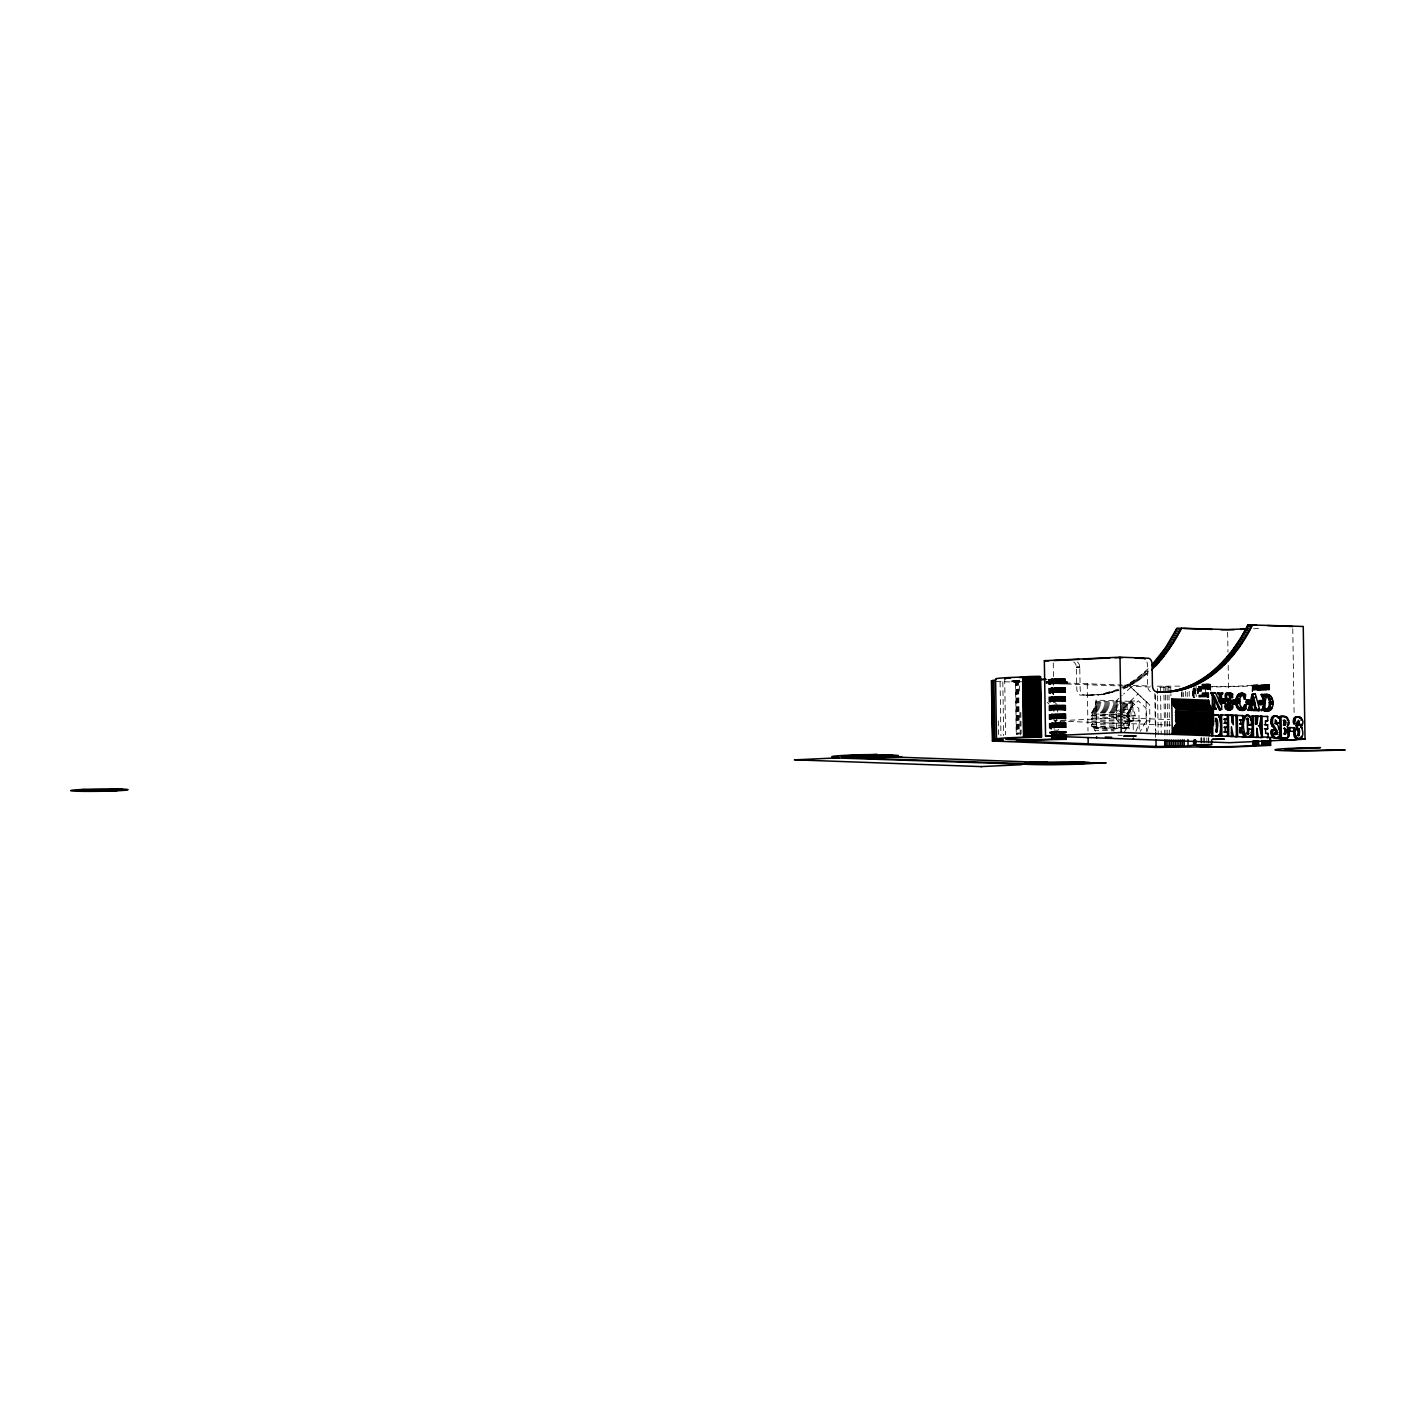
<?xml version="1.0" encoding="UTF-8"?>
<svg xmlns="http://www.w3.org/2000/svg" width="1416" height="1416" viewBox="0 0 1416 1416"><rect width="100%" height="100%" fill="white"/><g stroke="black" fill="none" stroke-linecap="round" stroke-linejoin="round"><path stroke-width="0.75" stroke-dasharray="5 3.75" d="M1091.559 716.868L1092.745 716.815L1092.763 718.319L1091.577 718.372L1092.869 724.337L1091.665 724.39L1091.701 726.054L1093.099 727.523L1129.915 728.868L1128.499 727.399L1129.596 721.151L1128.41 721.204L1128.375 719.717L1129.579 719.664L1129.543 718.142L1091.559 716.868L1091.524 715.363L1129.525 716.638L1129.508 715.133L1091.506 713.859L1095.276 705.805L1096.055 700.088L1117.72 700.867M1128.304 715.186L1132.074 707.133L1132.871 701.416L1119.879 700.955M1147.155 731.382L1149.898 720.956L1149.65 704.903L1130.959 687.238L1123.596 694.017M1135.898 731.435L1140.269 720.797L1123.808 720.726M1057.787 717.611L1050.831 729.983L1058.177 730.249L1061.469 717.735L1057.787 717.611L1057.593 705.026L1049.911 697.592M1124.092 732.656L1131.065 720.266L1130.871 707.699L1138.322 700.814L1146.022 708.248L1146.217 720.815L1140.234 731.435M1123.384 724.726L1127.384 720.142L1127.136 704.088L1138.216 693.858M1148.146 668.795L1135.898 679.22L1124.392 686.388L1132.074 684.548L1148.925 672.317L1144.163 672.547M1067.629 683.238L1051.345 683.379L1066.938 683.326L1067.522 681.928L1051.309 682.158L1067.522 681.928M1116.675 728.373L1116.233 700.796L1122.127 695.38M1123.702 708.018L1131.172 701.15L1138.322 700.814M1019.52 690.973L1019.361 680.229L1015.52 680.742L1016.281 734.639M1123.224 688.972L1129.154 686.158M1118.463 689.203L1100.143 694.53L1080.585 695.168A6.036 3.682 87.3 0 1 1076.815 689.008L1076.408 666.812A6.036 3.682 87.3 0 0 1073.682 661.998M1047.805 679.503L1065.328 678.99L1066.177 732.833M1204.928 684.778A28.639 1.151 -0.9 0 1 1206.043 684.707L1210.698 684.282L1210.68 690.831M1079.771 666.936L1076.426 667.095L1079.753 666.847L1080.142 688.849A6.036 3.682 87.3 0 0 1083.913 695.008L1101.913 694.601L1118.799 690.265L1115.454 690.424M1198.821 686.795A37.683 1.504 -0.9 0 0 1256.859 685.574L1269.639 684.99L1269.692 691.539M1140.216 720.85L1123.755 721.417M1065.204 679.096L1049.575 679.025A28.639 1.151 -0.9 0 1 1048.336 679.078M1210.591 684.388L1205.565 684.07L1205.759 696.973M1210.361 684.424L1210.468 690.866M1053.876 681.857C1060.018 682.087 1052.336 681.149 1055.097 683.167M1269.479 684.955L1251.16 685.309A28.639 1.151 -0.9 0 1 1202.025 686.353M1256.859 685.574L1257.16 692.017M1019.095 680.919L1019.113 682.158L1017.502 682.14L1015.909 682.087L1015.892 680.866C1020.228 680.016 1020.653 683.149 1016.476 682.07M1045.468 681.769L1055.38 681.503L1054.991 683.025L1057.026 683.078L1055.628 683.025M1045.504 682.99L1053.805 682.601L1049.61 682.76M1061.735 681.733L1061.77 682.972M1048.902 681.592L1046.07 681.804L1050.902 681.662L1046.088 683.025L1050.92 682.884M1055.451 683.432L1065.646 683.167L1055.451 683.432L1055.504 681.432L1059.398 681.574L1048.088 681.875L1048.105 683.096L1059.416 682.795L1048.92 682.813M1253.549 628.775L1262.187 628.368M1076.461 667.361L1079.788 667.202M1076.461 667.626L1079.806 667.467M1145.491 671.326L1148.677 671.166M1142.801 673.733L1147.562 673.503M1018.706 681.893L1010.44 681.893L1019.732 680.317M1141.438 674.883L1146.199 674.653M1140.075 676.016L1144.836 675.786M1019.75 681.538L1012.688 681.857M1138.694 677.114L1143.455 676.883M1137.296 678.175L1142.057 677.945M1135.898 679.22L1140.659 678.99M1134.482 680.211L1139.26 679.999M1133.065 681.185L1137.827 680.972M1131.649 682.14L1136.411 681.91M1130.216 683.043L1134.977 682.831M1128.764 683.928L1133.526 683.698M1127.313 684.778L1132.074 684.548M1125.862 685.592L1130.623 685.379M1122.923 687.132L1127.685 686.919M1121.437 687.857L1126.198 687.627M1112.427 691.504L1117.277 690.813M1110.905 691.999L1114.233 691.84M1109.383 692.459L1112.71 692.3M1107.843 692.884L1111.188 692.725M1106.321 693.274L1109.648 693.132M1104.781 693.645L1108.108 693.486M1103.241 693.964L1106.569 693.805M1100.143 694.53L1105.029 694.106M1086.107 695.362L1090.993 695.256M1097.028 694.937L1101.913 694.601M1089.24 695.415L1098.816 694.955M1057.593 705.026L1050.442 705.363L1047.362 702.389M1123.136 709.805L1131.101 709.434M1091.506 713.859L1129.508 715.133M1091.524 715.363L1129.525 716.638M1115.79 715.876L1121.773 715.611M1123.755 715.505L1127.738 715.328M1123.153 716.142L1135.101 715.593M1129.543 718.142L1128.357 718.213L1128.34 716.708M1123.773 721.841L1131.756 721.47M1022.83 681.716L1014.422 681.857L1014.405 680.636L1018.529 680.441M1014.422 681.857L1018.547 681.662M1016.458 680.848L1019.219 680.813M1054.991 683.025L1054.017 683.149M1179.829 686.123L1155.155 686.229M1014.405 680.636L1018.6 680.547L1011.803 680.707M1118.587 717.877L1054.265 720.956L1119.33 723.364M1157.562 693.716L1157.456 687.256L1170.802 687.309L1170.926 695.911M1047.875 682.317L1122.304 685.025M1124.481 685.114L1150.765 686.07M995.926 681.432L1020.193 682.317M1048.849 683.362L1150.305 687.043M1117.879 690.601L1118.799 690.636M1117.702 702.035L1096.055 701.239L1096.497 730.461M1119.861 702.106L1132.853 702.584L1133.313 731.807M1095.966 702.407L1117.613 703.203M1119.773 703.274L1132.765 703.752M1095.807 703.557L1132.605 704.903M1095.577 704.69L1132.375 706.035M1095.276 705.805L1132.074 707.133M1094.904 706.867L1131.72 708.212M1094.48 707.911L1118.304 708.779M1120.463 708.867L1131.278 709.257M1093.984 708.92L1117.808 709.77M1119.967 709.859L1130.8 710.248M1093.435 709.859L1130.251 711.204M1092.833 710.744L1129.649 712.089M1092.178 711.575L1118.162 712.531M1120.322 712.602L1128.995 712.921M1091.488 712.354L1128.287 713.682M1123.543 717.894L1169.758 719.594M1091.577 718.372L1129.579 719.664M1127.384 720.142L1131.065 720.266M1146.217 720.815L1149.898 720.956M1091.594 719.877L1129.596 721.151M1091.63 721.381L1129.614 722.656M1122.941 723.381L1171.032 725.134M1091.648 722.886L1129.649 724.16M1091.665 724.39L1129.667 725.682M1091.701 726.054L1122.003 727.169M1124.162 727.24L1128.499 727.399M1092.426 726.762L1122.729 727.859M1124.888 727.948L1129.225 728.107M1093.099 727.523L1117.543 729.24M1093.736 728.373L1113.79 729.966M1094.32 729.258L1094.833 730.214L1114.321 730.922M1117.932 735.223L1122.268 735.382M1019.432 681.291L1015.431 680.866M1064.832 678.919L1065.699 732.922M1065.098 678.937L1065.965 732.886M1116.233 700.796L1121.684 702.442M1123.49 702.991L1127.136 704.088M1130.959 687.238L1149.65 704.903M1131.172 701.15L1138.853 708.584L1139.207 731.187M1049.805 690.636L1061.221 701.681L1048.601 689.875M1094.833 730.214L1095.294 731.205M1292.773 628.722L1294.135 715.54M1269.355 684.955L1269.515 691.592M1269.055 684.919L1269.232 691.628M1268.86 684.901L1268.86 691.663M1268.435 684.866L1268.63 691.681M1268.17 684.866L1268.382 691.716M1267.904 684.848L1268.117 691.734M1267.603 684.848L1267.833 691.751M1267.302 684.831L1267.532 691.769M1266.966 684.813L1267.214 691.787M1266.63 684.813L1266.878 691.805M1266.417 685.362L1266.524 691.822M1266.258 684.813L1266.152 691.84M1265.886 684.795L1265.975 691.256M1265.479 684.795L1265.762 691.858M1265.249 685.415L1265.355 691.875M1265.09 684.795L1265.178 691.238M1264.665 684.795L1264.948 691.893M1264.417 685.45L1264.523 691.911M1264.24 684.795L1264.081 691.911M1263.798 684.795L1263.904 691.238M1263.532 685.486L1263.638 691.928M1263.338 684.795L1263.444 691.238M1262.895 684.795L1263.178 691.946M1262.63 685.503L1262.718 691.964M1262.435 684.795L1262.523 691.256M1261.957 684.795L1262.258 691.964M1261.691 685.521L1261.798 691.981M1261.497 684.813L1261.585 691.256M1261.019 684.813L1261.32 691.981M1260.753 685.539L1260.842 691.999M1260.275 685.556L1260.382 691.999M1259.797 685.556L1259.904 691.999M1259.337 685.556L1259.426 692.017M1258.859 685.556L1258.966 692.017M1258.399 685.574L1258.505 692.017M1257.939 685.574L1258.045 692.017M1257.762 684.884L1257.603 692.017M1257.32 684.901L1257.408 691.344M1256.877 684.901L1256.983 691.362M1256.452 684.919L1256.558 691.38M1256.045 684.937L1256.134 691.397M1255.638 684.955L1255.744 691.415M1255.249 684.972L1255.355 691.433M1254.877 684.99L1254.983 691.45M1254.523 685.008L1254.629 691.468M1254.187 685.025L1254.275 691.486M1253.868 685.043L1253.957 691.504M1253.549 685.061L1253.656 691.521M1253.266 685.079L1253.372 691.539M1253.001 685.114L1252.859 691.574M1252.541 685.149L1252.647 691.592M1252.452 691.628L1252.346 685.167L1252.116 691.663M1227.637 632.191L1227.955 652.086M1228.168 665.343L1228.539 689.663M1210.043 684.193L1210.149 690.92M1209.848 684.176L1209.954 690.937M1209.388 684.14L1209.512 690.973M1209.122 684.14L1209.246 690.99M1208.857 684.123L1208.981 691.008M1208.556 684.105L1208.786 697.486M1208.237 684.105L1208.467 697.504M1207.937 684.618L1208.131 697.522M1207.901 684.087L1208.096 697.008M1208.733 737.86L1208.839 744.32M1207.547 684.087L1207.777 697.539M1208.397 737.86L1208.485 744.303M1207.175 684.087L1207.406 697.557M1206.786 684.07L1206.998 696.973M1206.397 684.07L1206.591 696.973M1205.99 684.07L1206.184 696.973M1206.821 737.842L1206.928 744.285M1205.122 684.07L1205.335 696.973M1204.68 684.07L1204.892 696.973M1204.237 684.07L1204.432 696.973M1203.777 684.07L1203.972 696.973M1204.627 737.842L1204.715 744.285M1203.317 684.07L1203.512 696.973M1202.839 684.07L1203.051 696.991M1203.688 737.842L1203.795 744.303M1202.379 684.087L1202.573 696.991M1201.901 684.087L1202.113 696.991M1201.458 686.247L1201.635 697.008M1200.998 686.264L1201.157 697.008M1201.795 737.878L1201.901 744.32M1200.52 686.264L1200.679 697.026M1201.334 737.878L1201.423 744.338M1200.06 686.282L1200.219 697.026M1200.857 737.895L1200.963 744.356M1199.582 686.282L1199.759 697.044M1199.14 686.3L1199.299 697.061M1198.679 686.317L1198.856 697.061M1198.272 688.477L1198.414 697.079M1197.848 688.495L1197.971 697.097M1197.423 688.512L1197.564 697.115M1196.078 685.769L1196.237 696.53M1195.653 688.866L1195.777 697.469M1195.316 689.114L1195.458 697.716M1194.856 688.636L1194.998 697.238M1194.573 688.654L1194.732 697.699M1194.29 688.672L1194.449 697.681M1193.989 684.76L1194.184 697.681M1193.794 688.707L1193.741 697.645L1193.387 688.742M1193.086 688.795L1193.228 697.592M1192.892 690.99L1192.998 697.575M1192.52 691.132L1192.626 697.592M1189.157 691.256L1189.263 697.716M1187.227 692.212L1187.298 696.513M1185.635 691.362L1185.723 697.805M1183.404 692.477L1183.475 696.778M1181.988 691.45L1182.077 697.893M1181.687 692.53L1181.758 696.831M1168.837 686.317L1169.651 737.948M1167.032 686.335L1167.846 737.948M1165.262 686.335L1166.076 737.966M1163.846 686.353L1164.66 737.966M1160.483 687.309L1160.589 693.751M1160.624 695.911L1161.226 734.621M1157.598 695.858L1158.199 734.585M1155.297 694.831L1155.969 737.842M1154.819 693.663L1155.385 730.214M1155.421 732.373L1155.527 738.816M1146.11 701.894L1146.571 731.364M1123.968 724.62L1124.021 728.638M1092.692 713.806L1092.727 715.31M1087.258 683.751L1088.001 731.081M1067.222 681.893L1067.275 683.291M1066.903 682.105L1066.938 683.326M1066.673 681.839L1066.69 683.078M1066.407 682.14L1066.425 683.362M1065.894 681.804L1065.77 683.397M1064.478 678.884L1065.328 732.957M1064.248 678.866L1065.115 732.992M1064.018 678.866L1064.885 733.01M1063.752 678.848L1064.62 733.028M1063.469 678.83L1064.354 733.045M1063.186 678.83L1064.053 733.063M1062.867 678.813L1063.735 734.727M1062.531 678.813L1063.363 732.585M1062.177 678.795L1063.044 734.727M1061.805 678.795L1062.69 734.709M1061.416 678.795L1062.265 732.55M1061.027 678.777L1061.876 732.55M1060.619 678.777L1061.487 734.709M1060.531 681.804L1060.549 683.025M1060.195 678.777L1061.062 734.692M1059.752 678.777L1060.637 734.692M1059.699 682.353L1059.717 683.574M1059.31 678.777L1060.195 733.24M1058.867 678.777L1059.734 734.709M1058.832 681.592L1058.849 682.831M1058.407 678.777L1059.292 733.258M1057.947 678.777L1058.832 733.276M1057.734 681.592L1057.752 682.813M1057.469 678.795L1058.354 733.276M1057.186 681.609L1057.168 683.503M1057.009 678.795L1057.894 733.293M1056.531 678.795L1057.416 733.293M1056.318 681.91L1056.478 683.503M1056.053 678.813L1056.938 733.311M1055.593 678.813L1056.46 734.745M1055.115 678.83L1056 733.311M1054.655 678.83L1055.54 733.329M1054.177 678.848L1055.079 733.329M1053.734 678.866L1054.619 733.329M1053.256 662.847L1054.159 733.329M1053.238 681.397L1053.168 683.362M1052.831 678.884L1053.716 734.815M1052.407 678.901L1053.292 733.329M1052.212 681.326L1052.23 682.547M1051.982 678.919L1052.867 734.833M1051.575 678.937L1052.46 733.329M1051.168 678.954L1052.053 733.311M1050.991 681.273L1051.044 682.654M1050.796 678.972L1051.681 733.311M1050.46 679.538L1051.309 733.311M1050.106 679.538L1050.955 733.293M1049.769 679.521L1050.619 733.293M1049.451 679.521L1050.3 733.276M1049.15 679.503L1049.999 733.276M1048.548 679.468L1049.38 733.24M1020.812 712.407L1021.148 733.913M1019.856 712.478L1020.281 735.063M1018.493 680.3L1019.343 734.072M1018.37 680.848L1018.387 682.07M1017.732 680.37L1018.582 734.143M1017.485 680.919L1017.502 682.14M1017.077 680.441L1017.927 734.214M1016.529 680.512L1017.378 734.285M1016.086 680.6L1016.936 734.355M1015.75 680.671L1016.369 734.515M1014.776 680.742L1014.794 681.963M1013.272 680.618L1013.166 681.981M1004.687 678.813L1005.572 734.727M1002.811 681.839L1003.661 735.612M1000.085 681.999L1000.935 735.754M998.298 720.85L998.528 735.913M1146.942 661.962A6.036 3.682 87.3 0 1 1147.349 664.6L1147.668 685.698A6.036 3.682 87.3 0 0 1150.465 691.61M1077.328 662.015A6.036 3.664 87.3 0 1 1079.735 666.67M1118.64 721.824A6.036 3.682 87.3 0 1 1115.79 715.7A6.036 3.682 87.3 0 1 1118.693 710.071M1065.629 681.928L1055.079 682.229L1065.629 681.893M1128.18 712.337A6.036 3.682 87.3 0 0 1131.526 721.487A6.036 3.682 87.3 0 0 1134.57 712.567A6.036 3.682 87.3 0 0 1128.18 712.337"/><path stroke-width="1.5" d="M1251.602 710.46L1250.965 709.381L1252.806 709.54L1249.779 710.283L1252.806 710.407M1261.461 710.832L1262.647 709.894C1265.939 706.761 1264.594 698.035 1262.453 694.442L1261.249 694.513C1263.426 698.123 1264.683 706.708 1261.444 709.947L1267.692 710.956L1263.922 710.797L1265.125 710.744M1227.973 692.973L1231.442 694.229C1233.584 702.442 1227.566 691.84 1229.07 694.548C1232.433 692.778 1232.504 702.389 1232.628 694.159C1215.017 687.557 1235.849 710.142 1226.999 707.593L1228.185 707.54C1236.965 708.761 1219.264 694.743 1229.938 692.866M1216.751 732.125L1215.937 718.248C1219.778 719.859 1216.167 738.373 1215.99 729.24M1248.77 737.134L1251.567 735.435L1252.222 729.488L1247.638 728.603L1248.823 728.55C1247.408 751.701 1246.416 700.088 1248.77 725.063L1252.151 725.187L1247.585 725.134L1248.77 725.063M1250.93 723.222L1252.116 723.169C1247.39 701.274 1236.274 729.7 1245.478 737.01L1261.762 737.506L1259.479 725.788L1261.249 716.266M1246.93 715.452C1241.602 720.107 1242.983 731.665 1246.664 736.957M1238.558 703.557L1238.664 698.389M1245.177 698.955L1245.638 694.69C1235.938 688.105 1231.938 706.796 1240.186 710.266L1244.186 710.195L1245.868 708.779L1246.31 705.168L1242.77 709.115L1239.956 705.044L1239.867 698.336L1241.956 694.601L1244.151 695.592L1245.177 698.955L1243.974 699.008C1245.85 695.274 1238.345 693.822 1240.947 695.38M1266.506 711.009C1276.86 711.434 1274.347 690.725 1263.638 694.69L1264.842 694.636L1261.249 694.513M1299.392 732.638L1298.189 732.692C1297.215 741.736 1302.862 726.496 1296.189 728.426L1296.136 725.346C1302.384 727.647 1297.339 714.23 1298.083 723.735L1293.658 723.665C1290.56 711.982 1308.614 717.753 1301.074 726.479C1311.694 750.657 1271.798 734.001 1260.576 737.559M1293.658 723.665L1294.843 723.611C1293.286 721.364 1297.162 716.443 1295.498 717.009M1212.344 706.867L1212.291 695.521L1210.963 692.672L1212.149 692.619C1214.751 696.725 1214.786 705.097 1212.344 708.938L1211.14 708.124L1213.53 706.814M1288.985 729.311L1287.781 729.364L1287.905 735.01L1289.109 734.957L1288.985 729.311L1287.038 726.532C1292.118 722.355 1286.454 713.328 1279.834 716.602L1280.17 737.842L1286.967 737.895L1284.082 737.984M1274.807 716.036L1272.683 718.195L1272.435 723.293L1276.683 730.284L1276.683 734.355L1275.71 729.966L1271.391 729.913C1267.922 738.037 1281.692 741.595 1280.223 732.302C1280.135 729.824 1273.179 714.691 1276.666 722.815L1279.798 722.921C1282.56 716.585 1271.816 712.637 1271.214 719.7C1268.665 725.771 1278.046 729.258 1275.197 734.515M1220.557 729.7L1219.902 735.01L1217.105 735.895M1266.364 709.469C1264.47 711.275 1271.869 706.018 1269.178 702.725C1272.241 698.212 1261.284 694.194 1267.798 695.875C1277.444 706.566 1259.09 720.726 1266.647 695.645M1285.763 732.32C1285.799 735.028 1282.931 735.152 1284.56 732.391L1285.763 732.32C1288.33 728.656 1281.02 727.541 1285.533 728.691M1247.496 721.505L1248.098 718.939M1248.611 733.771L1246.788 733.807L1247.673 731.258M1241.372 710.212C1234.947 707.451 1235.195 692.335 1243.673 693.539M1283.693 725.08L1284.418 722.408L1283.268 720.355C1289.073 719.31 1282.861 731.877 1284.471 720.302L1285.162 720.443M1297.569 725.258L1298.047 723.116L1299.233 723.063M1175.652 721.629L1176.838 721.576L1176.873 723.257L1173.439 728.727L1172.306 734.355L1171.74 698.885L1208.538 700.212L1209.848 705.734L1213.459 710.885L1212.362 716.956L1213.547 716.903L1213.565 718.408L1212.379 718.461L1212.397 719.965L1213.601 719.912L1213.618 721.417L1175.616 720.125L1175.652 721.629L1210.291 722.903M1176.838 721.576L1213.636 722.921L1209.105 735.7L1208.998 729.435M1223.513 703.133C1219.459 703.15 1223.406 695.964 1225.318 700.318C1226.309 705.876 1220.362 701.009 1224.167 699.062M1222.964 699.132L1224.15 702.07L1225.336 702.017M1232.663 700.849L1233.354 703.628L1235.495 703.61L1235.442 699.769L1232.663 700.849L1234.964 699.61M1235.495 703.61L1234.15 703.15L1233.849 700.796M1248.523 702.955C1245.673 707.133 1245.301 696.814 1249.408 700.548C1251.602 706.283 1244.487 702.761 1248.54 699.964M1258.7 702.495C1261.231 695.964 1261.39 709.186 1258.7 702.495L1259.886 702.442C1260.736 696.831 1264.736 705.611 1259.957 704.602M1259.178 709.522L1257.992 709.575L1258.505 710.726L1259.691 709.788L1255.302 693.858L1252.116 694.353L1248.169 710.336L1250.169 708.779L1251.071 704.495L1252.257 704.442L1251.602 708.336L1252.806 709.54M1285.763 737.948L1287.958 737.63L1289.109 734.957M1256.895 716.213L1255.532 724.408L1255.39 716.16L1256.594 716.107L1256.718 724.355L1258.081 716.16L1256.895 716.213L1267.656 716.496L1267.709 720.744L1266.524 720.815M1249.39 707.717L1250.593 707.664L1252.788 697.274L1253.319 694.3L1252.116 694.353M1251.726 701.097L1252.523 697.115L1253.797 703.168L1254.983 703.115L1253.709 697.061L1252.541 703.026L1251.337 703.079L1253.797 703.168M1301.693 725.806L1300.49 725.859L1301.092 724.089M1253.709 709.664L1254.806 708.549L1254.116 704.602L1255.302 704.548L1255.868 709.097L1253.726 710.549L1259.709 710.673M1241.124 708.124L1239.938 708.177L1242.629 708.867L1244.54 704.956L1245.726 704.903M1225.937 704.159C1221.601 708.248 1230.893 712.991 1231.743 707.009M1227.106 709.699C1238.717 710.726 1229 699.062 1229.07 694.548M1181.723 627.925L1173.457 642.652L1163.049 657.343L1156.801 664.582L1152.04 664.794L1165.35 648.015L1176.962 628.138L1227.513 629.571L1247.62 628.775M1163.315 691.875L1156.978 692.07C1198.449 693.557 1231.017 659.644 1247.832 624.845L1303.251 626.456L1305.021 739.187L1229.371 742.71L1045.539 736.019L1044.353 660.706L1120.003 657.183L1148.341 658.21A6.036 3.682 87.3 0 1 1152.111 664.37L1152.447 685.486A6.036 3.682 87.3 0 0 1156.217 691.645C1199.724 696.176 1235.265 661.183 1252.594 624.615M1219.459 735.453L1218.273 735.506L1220.256 734.373M1240.186 710.266L1245.868 708.779M1250.381 735.488L1249.585 736.585L1250.788 736.515M1268.754 710.867L1267.568 710.92L1271.745 708.62M1151.597 669.856L1156.801 664.582M996.28 679.184A37.683 1.504 -0.9 0 1 1022.529 677.06L1040.441 676.636L1041.557 736.957L1023.52 737.24A37.683 1.504 -0.9 0 0 1003.254 739.895L992.386 741.01L1155.651 747.418L1197.051 746.94A37.683 1.504 -0.9 0 0 1257.797 745.79L1270.63 745.276L1252.116 745.542A28.639 1.151 -0.9 0 1 1208.857 746.71A28.639 1.151 -0.9 0 1 1206.998 744.94L1211.653 744.568L1211.583 740.214M1299.941 738.249L1296.366 738.639L1294.56 736.993L1293.746 729.895L1298.189 729.966L1298.808 735.559M859.034 754.763L877.106 754.48L865.99 755.047A28.639 1.151 -0.9 0 0 843.086 756.958A28.639 1.151 -0.9 0 0 886.062 756.817L887.283 756.764A28.639 1.151 -0.9 0 0 896.505 755.294A28.639 1.151 -0.9 0 0 867.477 755.011M1040.565 676.742L1029.503 677.255A28.639 1.151 -0.9 0 0 1019.591 677.538M1023.52 737.24L1022.865 676.883M1302.401 747.913L1320.455 747.63L1310.897 748.161M1213.99 697.964L1219.371 709.805L1221.672 709.274L1221.495 695.061L1222.681 693.008L1217.689 692.92L1220.309 695.008L1220.627 704.371L1215.494 692.743L1210.963 692.672M1219.371 709.805L1221.672 709.274M1193.67 740.444L1193.617 744.851L1195.688 745.064A37.683 1.504 -0.9 0 0 1188.077 745.984L1157.527 746.498L1016.352 741.028L1027.485 740.143A37.683 1.504 -0.9 0 0 1048.76 739.718L1066.23 739.294L1066.213 734.922M1047.15 762.162L1042.53 762.498A28.639 1.151 -0.9 0 0 1044.406 764.286A28.639 1.151 -0.9 0 0 1087.647 763.1L1106.162 762.817L1093.418 763.366A37.683 1.504 -0.9 0 1 1032.583 764.516L832.573 757.843L839.387 757.489M1193.617 744.798L1211.653 744.515M992.421 741.152L991.43 680.777L995.607 680.158L996.545 740.373M1270.541 745.312L1270.524 738.78M1233.283 699.787L1235.442 699.769M1233.832 703.787L1235.885 703.203M1270.347 745.347L1270.364 738.886M1065.947 739.364L1065.983 734.869M1252.824 745.453L1253.054 741.099M1285.268 734.178L1284.595 728.32M1228.185 707.54C1227.176 700.371 1224.628 708.035 1228.292 709.646M1022.989 676.866L1023.803 737.116M1269.887 745.418L1270.117 738.922M1065.434 739.418L1065.345 734.798M1215.919 735.948L1218.91 735.736M1054.247 660.564L1079.081 659.396M1042.53 762.498L1043.698 762.445A28.639 1.151 -0.9 0 1 1077.948 761.896A28.639 1.151 -0.9 0 1 1088.178 763.047M1066.283 739.223L1050.53 739.24A28.639 1.151 -0.9 0 1 1007.555 739.382A28.639 1.151 -0.9 0 1 1030.459 737.471L1041.362 737.01L1040.335 676.618M1175.97 630.067L1180.749 629.837M1246.841 626.757L1251.62 626.545M1174.979 631.961L1179.74 631.748M1245.85 628.669L1250.629 628.438M1234.097 629.678L1220.999 629.748M1240.575 629.377L1247.053 629.076M1173.97 633.837L1178.732 633.625M1244.841 630.545L1249.62 630.315M1172.944 635.695L1177.705 635.483M1243.814 632.386L1248.593 632.173M1171.917 637.536L1176.678 637.306M1242.77 634.226L1247.549 633.996M1170.855 639.342L1175.616 639.112M1241.726 636.032L1246.487 635.802M1169.775 641.112L1174.537 640.899M1240.646 637.82L1245.425 637.589M1168.696 642.882L1173.457 642.652M1239.566 639.572L1244.328 639.359M1167.598 644.616L1172.36 644.386M1238.469 641.306L1243.23 641.094M1166.483 646.315L1171.244 646.103M1237.354 643.023L1242.115 642.793M1165.35 648.015L1170.112 647.785M1236.221 644.705L1240.982 644.475M1164.2 649.661L1168.961 649.448M1235.071 646.369L1239.85 646.139M1163.049 651.307L1167.811 651.077M1233.92 647.997L1238.681 647.767M1161.881 652.9L1166.642 652.688M1232.752 649.608L1237.513 649.378M1160.695 654.493L1165.457 654.263M1231.566 651.183L1236.327 650.971M1083.47 659.201L1109.755 657.962M1159.492 656.05L1164.253 655.82M1230.362 652.741L1235.141 652.51M1158.288 657.573L1163.049 657.343M1229.159 654.263L1233.92 654.05M1157.067 659.077L1161.828 658.847M1227.92 655.767L1232.699 655.537M1155.828 660.546L1160.589 660.316M1226.698 657.236L1231.46 657.024M1154.571 661.998L1159.332 661.768M1225.442 658.688L1230.221 658.458M1153.314 663.414L1158.076 663.184M1224.185 660.104L1228.946 659.891M1222.911 661.502L1227.672 661.272M1152.341 666.086L1155.509 665.945M1221.619 662.865L1226.398 662.635M1220.327 664.192L1225.088 663.962M1219.017 665.502L1223.796 665.272M1217.689 666.777L1222.468 666.547M1216.362 668.016L1221.141 667.803M1215.017 669.237L1219.795 669.007M1213.671 670.423L1218.45 670.193M1212.308 671.573L1217.087 671.361M1210.946 672.706L1215.707 672.476M1209.565 673.804L1214.326 673.574M1208.167 674.866L1212.946 674.653M1206.768 675.91L1211.53 675.68M1205.352 676.919L1210.131 676.689M1203.936 677.892L1208.715 677.662M1202.503 678.83L1207.282 678.6M1201.069 679.751L1205.848 679.521M1199.635 680.618L1204.397 680.406M1198.184 681.468L1202.945 681.255M1196.715 682.282L1201.494 682.07M1195.263 683.078L1200.025 682.848M1193.777 683.822L1198.555 683.609M1192.307 684.548L1197.069 684.335M1190.821 685.238L1195.582 685.025M1189.316 685.893L1194.095 685.68M1187.829 686.512L1192.591 686.3M1186.325 687.114L1191.086 686.884M1184.803 687.663L1189.582 687.45M1183.298 688.194L1188.059 687.981M1181.776 688.689L1186.537 688.477M1180.254 689.15L1185.015 688.937M1178.714 689.574L1183.493 689.362M1177.192 689.981L1181.953 689.751M1175.652 690.335L1180.413 690.105M1174.094 690.654L1178.873 690.442M1171.014 691.22L1177.333 690.743M1167.899 691.645L1174.236 691.22M1160.093 692.105L1171.12 691.574M1214.308 692.796L1215.494 692.743M1217.689 692.92L1219.601 693.911M1210.981 693.521L1212.698 693.698M1222.681 693.008L1221.495 693.911M1217.725 693.769L1218.91 693.716M1227.3 693.203L1228.486 693.15M1229.885 693.15L1231.07 693.097M1211.919 694.141L1213.105 694.07M1226.698 693.575L1227.902 693.504M1220.822 694.07L1222.698 693.858M1230.734 693.592L1231.92 693.539M1212.185 694.707L1213.37 694.654M1218.397 693.964L1220.043 694.3M1226.203 694.088L1227.389 694.017M1239.956 693.486L1242.292 693.309M1228.345 694.3L1230.522 694.3M1231.442 694.229L1232.628 694.159M1238.929 693.911L1240.133 693.858M1218.857 694.353L1220.309 695.008M1225.796 694.725L1226.982 694.672M1242.469 693.592L1244.664 693.964M1212.291 695.521L1213.477 695.468M1229.92 694.849L1231.106 694.778M1225.495 695.486L1226.698 695.433M1238.027 694.619L1239.23 694.566M1240.77 694.654L1242.469 694.53M1254.098 693.911L1255.302 693.858M1230.203 695.291L1231.407 695.221M1240.257 694.937L1241.443 694.884M1242.221 694.849L1243.407 694.796M1219.123 695.079L1220.415 696.23M1242.611 695.185L1243.797 695.132M1225.318 696.353L1226.504 696.3M1230.469 695.893L1231.655 695.84M1237.265 695.592L1238.451 695.521M1242.965 695.645L1244.151 695.592M1267.32 694.619L1266.134 694.69L1268.878 694.884M1230.663 696.69L1231.867 696.637M1239.319 696.159L1240.522 696.106M1261.302 695.362L1263.125 695.504M1225.247 697.327L1226.451 697.274M1236.664 696.796L1237.85 696.743M1265.231 695.699L1266.417 695.645M1267.674 694.937L1269.656 695.221M1262.346 696.053L1263.532 695.982M1230.805 697.699L1232.61 697.575M1243.531 697.008L1244.735 696.955M1266.612 695.946L1267.798 695.875M1268.47 695.291L1270.435 695.787M1225.318 698.265L1226.504 698.212M1264.824 696.566L1266.01 696.513M1267.196 696.3L1268.382 696.247M1228.115 698.53L1229.318 698.477M1236.203 698.212L1237.407 698.159M1251.602 697.327L1252.788 697.274M1262.541 696.867L1263.727 696.814M1229.654 698.814L1228.451 698.867L1231.725 703.15M1254.824 697.451L1256.01 697.398M1267.78 696.92L1268.966 696.867M1271.249 696.707L1269.249 695.84M1222.486 699.256L1224.645 699.239M1225.46 699.079L1226.663 699.026M1222.114 699.663L1223.3 699.61M1223.849 699.716L1225.035 699.663M1262.576 698.177L1263.78 698.123M1268.311 697.84L1269.515 697.787M1221.866 700.3L1223.052 700.247M1224.114 700.371L1225.318 700.318M1225.955 700.354L1227.141 700.283M1235.938 699.84L1237.142 699.787M1272.046 698.123L1271.214 699.097M1230.168 700.548L1231.354 700.495M1232.911 700.194L1234.097 700.141M1238.504 699.911L1239.69 699.858M1221.778 701.15L1222.964 701.097M1268.754 699.079L1269.94 699.026M1224.22 701.221L1225.424 701.168M1226.522 701.203L1227.707 701.15M1230.592 701.009L1231.796 700.955M1234.911 700.902L1236.115 700.849M1246.859 700.141L1249.018 700.124M1246.487 700.548L1247.673 700.495M1247.337 700.017L1249.408 700.548M1221.884 702.017L1223.07 701.947M1226.964 701.699L1228.168 701.628M1231.194 701.84L1233.761 701.646M1235.017 701.752L1237.071 701.575M1246.239 701.203L1247.425 701.132M1259.408 700.601L1261.568 700.566M1222.15 702.672L1223.353 702.619M1238.451 701.734L1239.655 701.681M1249.691 701.203L1248.222 700.601M1259.019 701.009L1260.222 700.955M1223.902 702.725L1225.088 702.655M1260.771 701.062L1261.957 701.009M1269.055 700.69L1270.24 700.637M1222.557 703.097L1224.698 703.062M1232.681 702.548L1233.885 702.495M1234.947 702.601L1236.133 702.548M1246.151 702.053L1247.337 701.982M1228.575 703.256L1229.761 703.186M1258.771 701.646L1259.975 701.593M1261.037 701.716L1262.222 701.663M1232.947 703.203L1234.15 703.15M1271.674 701.416L1272.878 701.345M1229 703.717L1230.185 703.663M1233.354 703.628L1234.54 703.575M1235.991 703.451L1237.177 703.398M1246.257 702.902L1247.443 702.849M1225.247 704.248L1227.141 704.106M1261.143 702.566L1262.329 702.513M1229.442 704.354L1230.628 704.301M1246.523 703.557L1247.726 703.504M1248.275 703.61L1249.461 703.557M1258.806 703.345L1261.143 704.548M1269.178 702.725L1270.382 702.672M1212.362 705.664L1213.565 705.611M1246.93 703.982L1249.071 703.964M1261.054 703.416L1262.258 703.363M1271.763 702.814L1272.966 702.761M1229.761 705.203L1230.964 705.15M1236.274 705.115L1237.46 705.062M1259.072 704.018L1260.258 703.947M1260.806 704.053L1262.01 704M1259.461 704.442L1261.621 704.407M1226.415 706.23L1227.601 706.177M1246.31 705.168L1244.54 704.956M1271.745 704.23L1272.931 704.159M1217.955 706.867L1219.141 706.814L1220.574 709.735M1229.867 706.301L1231.07 706.248M1212.185 707.593L1213.37 707.54M1269.125 704.761L1270.311 704.708M1213.742 707.646L1216.132 709.08L1214.185 708.053L1215.388 708M1236.717 706.602L1237.92 706.549M1211.14 708.124L1212.999 707.911M1229.725 707.345L1230.911 707.292M1244.133 706.619L1245.337 706.566M1214.91 708.265L1216.114 708.195M1231.442 707.876L1232.646 707.805M1239.478 707.398L1240.664 707.345M1225.477 708.265L1226.663 708.212M1227.654 708.354L1228.84 708.301M1229.389 708.071L1230.575 708.018M1237.336 707.894L1238.54 707.823M1268.895 706.407L1270.081 706.354M1213.494 713.894L1175.51 712.602L1176.643 709.54L1173.05 704.389L1171.74 698.885M1225.637 708.531L1226.84 708.478M1228.309 708.602L1230.097 708.425M1250.505 707.469L1251.709 707.416M1231.035 708.602L1232.239 708.549M1243.496 707.982L1244.699 707.911M1254.718 707.646L1255.903 707.593M1262.718 707.239L1263.922 707.186M1226.168 709.097L1227.371 709.044M1243.089 708.496L1244.292 708.442M1230.539 709.221L1231.725 709.15M1238.133 708.938L1239.319 708.885M1240.451 708.726L1241.637 708.673M1249.231 708.336L1250.417 708.283M1271.161 707.345L1272.347 707.292M1229.938 709.664L1231.123 709.611M1241 709.062L1243.832 708.814M1248.983 708.832L1250.169 708.779M1254.806 708.549L1256.01 708.496M1268.541 707.664L1269.727 707.611M1228.486 710L1230.433 709.876M1244.505 709.115L1245.708 709.044M1250.576 708.991L1251.762 708.938M1175.51 712.602L1176.696 712.549L1175.545 715.611L1213.547 716.903M1239.071 709.735L1240.274 709.682M1248.151 709.469L1249.832 709.168M1254.682 709.15L1255.868 709.097M1262.718 708.584L1263.904 708.531M1265.001 708.708L1266.205 708.655M1243.974 709.699L1245.177 709.628M1254.328 709.505L1255.514 709.434M1257.638 709.168L1258.824 709.115M1268.117 708.566L1269.302 708.513M1242.983 710.266L1244.186 710.195M1262.559 709.363L1263.745 709.31M1265.054 709.186L1266.24 709.133M1241.46 710.478L1243.496 710.372M1258.505 709.841L1259.691 709.788M1267.621 709.186L1268.824 709.115M1261.444 709.947L1263.32 709.699M1265.391 709.735L1268.276 709.505M1269.922 709.505L1271.125 709.451M1253.726 710.549L1254.895 709.611M1269.285 710.106L1270.488 710.053M1268.488 710.602L1269.692 710.549M1175.545 715.611L1176.749 715.558L1175.599 718.62L1213.601 719.912M1221.919 736.055L1220.734 736.125L1220.397 714.885L1221.583 714.832L1221.919 736.055L1227.778 736.267L1227.707 732.019L1224.043 731.984L1227.707 732.019M1213.848 714.638L1219.123 715.593L1220.45 722.266M1226.026 715.08L1228.415 715.08L1228.752 736.302L1245.478 737.01M1219.123 715.593L1217.158 715.133M1230.044 715.239L1231.23 715.168L1233.265 724.815L1233.124 715.239L1231.938 715.292L1232.044 722.957M1234.752 715.399L1235.938 715.346L1236.433 736.692M1219.689 716.337L1218.875 717.293M1236.115 715.452L1237.301 715.399L1237.637 736.639M1241.726 715.664L1242.929 715.593L1243 719.859L1239.549 719.824L1243 719.859M1245.726 715.505L1247.956 715.346M1246.753 715.399L1249.319 715.629M1244.823 715.93L1246.027 715.876M1252.346 737.276L1252.027 716.036L1253.213 715.983L1253.549 737.205M1244.08 716.638L1245.284 716.567M1248.133 715.682L1250.434 716.372M1175.616 720.125L1213.618 721.417M1260.063 716.319L1262.028 716.301L1262.364 737.541M1243.531 717.558L1244.717 717.505M1266.453 716.549L1267.656 716.496M1273.621 716.089L1275.922 715.912M1272.683 716.531L1273.887 716.478M1274.736 715.965L1277.143 716.124M1225.035 719.204L1223.831 719.257L1227.283 719.275L1225.035 719.204L1225.088 723.222L1223.902 723.275L1227.194 723.31L1226.008 723.364M1275.94 716.177L1278.17 716.691M1243.159 718.62L1244.363 718.567M1271.957 717.257L1273.161 717.204M1279.834 716.602L1285.799 716.815M1250.54 718.832L1251.744 718.779M1276.984 716.744L1278.949 717.505M1246.558 719.098L1248.399 719.045M1286.825 717.151L1284.613 716.868M1298.295 716.744L1297.091 716.797L1299.357 716.885M1243 719.753L1244.186 719.7M1246.381 719.452L1248.576 719.346M1271.48 718.248L1272.683 718.195M1294.897 717.328L1296.082 717.275M1287.569 717.806L1286.383 717.859L1286.985 718.903M1298.153 716.938L1300.242 717.186M1279.427 718.478L1277.763 717.558M1294.401 717.77L1295.605 717.717M1299.038 717.239L1300.932 717.682M1294.047 718.425L1295.233 718.372M1250.806 720.638L1251.992 720.585M1271.214 719.7L1272.418 719.629M1301.446 718.355L1299.746 717.735M1213.636 722.921L1212.45 722.974L1212.432 721.47M1293.799 719.31L1294.985 719.257M1301.835 719.169L1300.915 720.195M1287.392 720.549L1288.578 720.479M1275.303 719.877L1275.444 721.293L1276.63 721.24M1284.277 721.01L1285.463 720.956M1293.658 720.461L1294.843 720.408M1271.161 721.806L1272.347 721.753M1241.726 723.93L1242.912 723.877L1239.62 723.859L1240.805 723.788L1240.735 719.77M1279.781 722.089L1278.595 722.974L1279.798 722.921M1275.444 721.293L1275.462 722.868L1276.666 722.815M1284.418 722.408L1285.604 722.355M1293.622 721.859L1294.826 721.806M1271.249 723.346L1272.435 723.293M1298.03 721.948L1299.215 721.877M1276.028 723.346L1274.842 723.399L1276.666 724.072M1287.551 722.921L1288.737 722.868M1266.435 724.833L1267.639 724.78L1267.692 728.815L1266.506 728.868M1271.462 724.585L1272.665 724.532M1258.275 725.842L1259.479 725.788M1298.083 723.735L1296.897 723.788L1296.861 722.036M1045.539 736.019L1121.189 732.497L1220.734 736.125M1226.079 727.399L1227.265 727.346L1223.955 727.328L1225.159 727.258L1225.229 731.93M1284.312 724.691L1285.498 724.638M1287.48 724.496L1288.684 724.443M1271.798 725.576L1272.984 725.523M1283.356 725.08L1285.285 724.939M1297.941 724.638L1299.145 724.585M1272.17 726.32L1273.373 726.266M1297.799 725.027L1298.985 724.974M1241.779 727.966L1242.983 727.913L1239.673 727.895L1240.876 727.842L1240.947 732.514L1243.425 732.603L1243.478 736.851L1242.292 736.904M1296.136 725.346L1298.755 725.204M1300.897 725.116L1302.083 725.063M1278.382 727.824L1279.568 727.771M1215.972 730.939L1217.176 730.886M1288.684 727.612L1289.888 727.558L1289.941 731.222L1288.755 731.275L1288.684 727.612L1294.135 727.718L1294.206 731.382L1288.755 731.275M1301.711 727.028L1300.525 727.081L1302.189 727.842M1292.95 727.771L1294.135 727.718M1287.463 728.072L1288.649 728.019M1215.866 731.824L1217.052 731.771M1296.189 728.426L1298.649 728.62M1284.011 728.497L1285.675 729.258M1274.524 730.019L1275.71 729.966M1278.843 729.665L1280.029 729.612M1297.463 728.674L1298.95 728.904M1275.48 730.355L1276.683 730.284M1243.177 732.125L1244.363 732.072M1297.764 728.957L1299.162 729.382M1239.708 729.452L1239.743 732.568L1240.947 732.514M1285.728 730.355L1284.471 729.311M1243.425 732.603L1239.743 732.568M1251.001 732.355L1252.187 732.302M1271.409 731.293L1272.612 731.24L1272.577 729.86M1275.727 731.258L1276.931 731.205M1287.923 731.169L1289.109 731.116M1246.593 733.435L1247.797 733.382M1218.716 735.063L1219.902 735.01M1247.602 733.47L1248.788 733.417M1293.003 731.435L1294.967 731.523L1295.321 735.789L1297.552 738.568M1299.357 731.169L1298.171 731.222L1297.976 729.435M1243.425 734.072L1244.629 734.019M1274.559 732.603L1275.763 732.55M1279.037 732.373L1280.223 732.302M1275.834 732.815L1277.02 732.762M1250.806 734.214L1252.01 734.161M1266.948 733.559L1268.134 733.488L1268.205 737.754L1267.019 737.807M1271.515 733.417L1272.718 733.364L1274.241 737.134L1276.577 738.055L1275.373 738.108M1284.542 733.435L1285.728 733.364M1287.958 733.134L1289.144 733.081M1226.575 736.338L1228.752 736.302M1243.938 735.488L1245.124 735.435M1274.719 734.143L1276.878 734.037M1230.38 736.462L1231.566 736.409L1231.407 726.762L1233.318 736.479M1274.913 734.408L1276.683 734.355M1278.984 734.338L1280.17 734.285M1284.4 733.984L1285.586 733.93M1235.088 736.639L1236.274 736.585M1271.763 734.993L1272.966 734.939M1293.888 734.161L1295.074 734.107M76.747 791.208L122.095 789.084M1244.753 736.55L1245.938 736.497M1279.958 735.647L1278.294 736.674L1279.498 736.621M1272.241 736.196L1273.444 736.143M1297.162 735.223L1299.304 735.099M1255.726 737.382L1256.912 737.329L1256.771 728.231L1258.275 737.382M1297.339 735.506L1299.127 735.453M1294.118 735.842L1295.321 735.789M1273.055 737.187L1274.241 737.134M1287.71 736.32L1288.896 736.249M795.084 759.843L835.652 757.949M847.122 757.188L892.469 755.064M1302.331 736.108L1300.667 737.382L1301.87 737.329M1277.533 737.453L1278.719 737.4M1288.525 737.116L1286.772 737.701L1287.958 737.63M1274.117 737.842L1275.32 737.789M1276.542 737.966L1277.728 737.913M1294.56 736.993L1295.764 736.94M1295.304 737.966L1296.507 737.895M1296.366 738.639L1300.153 738.692M980.934 766.605L1021.502 764.711M1038.512 764.144L1083.842 762.02M886.062 756.817L901.815 756.852L884.292 757.295A37.683 1.504 -0.9 0 1 863.017 757.719L856.291 758.02L1023.609 763.56A37.683 1.504 -0.9 0 1 1031.237 762.64L1029.202 762.445L1047.185 762.074M1248.169 710.336L1250.965 710.212M1114.817 657.732L1122.587 657.679M1211.158 708.991L1216.132 709.08M859.016 754.852L859.123 754.834A37.683 1.504 -0.9 0 0 838.803 757.471L839.263 757.489M1302.366 747.984L1302.384 747.949A37.683 1.504 -0.9 0 0 1277.675 750.338A37.683 1.504 -0.9 0 0 1327.659 750.445L1345.182 749.984L1329.429 749.967A28.639 1.151 -0.9 0 1 1286.188 750.073A28.639 1.151 -0.9 0 1 1310.844 748.161L1311.358 748.144M1247.832 624.845L1256.558 625.164M1267.479 625.553L1292.702 626.527M1183.564 628.385L1212.185 629.43M1135.172 658.139L1143.562 658.44A6.036 3.682 87.3 0 1 1145.172 659.095M1044.353 660.706L1048.725 660.865M1171.864 700.035L1208.662 701.362M1252.541 703.026L1254.983 703.115M1172.059 701.168L1208.857 702.495M1251.071 704.495L1255.302 704.548M1172.324 702.265L1209.122 703.61M1172.66 703.345L1209.459 704.69M1173.05 704.389L1209.848 705.734M1173.51 705.398L1210.308 706.726M1174.041 706.336L1210.839 707.681M1174.607 707.239L1211.406 708.584M1175.245 708.071L1212.043 709.416M1175.917 708.85L1212.733 710.177M1176.643 709.54L1213.459 710.885M1175.475 711.097L1213.477 712.39M1220.397 714.885L1231.23 715.168M1231.938 715.292L1242.929 715.593M1252.027 716.036L1256.594 716.107M1175.528 714.106L1213.53 715.399M1175.581 717.115L1213.565 718.408M1267.709 720.744L1265.462 720.673L1265.532 724.691M1177.758 718.709L1212.397 719.965M1275.462 722.868L1278.595 722.974M1264.329 724.744L1267.639 724.78M1176.873 723.257L1213.671 724.585M1176.165 724.019L1212.963 725.364M1175.51 724.85L1212.308 726.196M1264.399 728.798L1267.692 728.815M1174.908 725.735L1211.707 727.081M1174.36 726.691L1211.158 728.036M1173.864 727.682L1210.662 729.028M1173.439 728.727L1210.237 730.072M1173.068 729.806L1209.883 731.152M1268.134 733.488L1265.656 733.4L1265.585 728.744M1172.767 730.922L1209.583 732.249M1172.554 732.054L1209.352 733.382M1172.395 733.187L1209.193 734.532M1305.021 739.187L1297.729 738.886M1105.259 737.046L1111.755 737.276M852.308 755.489L1078.656 763.72M794.341 759.808L981.677 766.622M81.933 789.509L116.908 790.783M1040.034 676.582L1041.149 736.833M1193.847 744.905L1193.883 740.409M992.864 681.202L991.43 680.777M1218.344 715.08L1212.521 714.496L1212.839 735.736M1243.478 694.017L1244.452 694.743M1249.231 716.425L1250.062 717.523M1219.141 706.814L1214.397 696.123L1214.928 707.593M1231.371 732.638L1232.132 736.532M1272.612 731.24L1272.718 733.364M1215.778 719.133L1215.866 720.974M1133.402 738.055L1133.455 739.223M1096.603 736.727L1096.657 737.878M1219.229 696.283L1219.371 702.389M1297.339 725.293L1297.375 728.373M1294.95 729.842L1294.967 731.523M1281.037 716.549L1281.374 737.771M1269.798 738.957L1269.692 745.435M1269.302 740.798L1269.603 745.117M1269.055 740.78L1269.125 745.082M1268.789 740.763L1268.842 745.064M1268.488 740.763L1268.559 745.064M1268.17 740.745L1268.24 745.046M1267.851 740.745L1267.922 745.046M1267.497 740.727L1267.568 745.028M1267.143 740.727L1267.214 745.028M1266.754 740.727L1266.824 745.028M1266.364 740.71L1266.435 745.028M1265.957 740.71L1266.028 745.011M1265.55 740.71L1265.603 745.011M1265.108 740.71L1265.178 745.011M1264.665 740.71L1264.736 745.011M1264.223 740.71L1264.293 745.011M1263.762 740.71L1263.833 745.011M1263.302 740.71L1263.373 745.011M1262.842 740.727L1262.913 745.028M1262.364 740.727L1262.435 745.028M1261.904 740.727L1261.975 745.028M1260.824 716.354L1261.09 733.346M1258.629 740.798L1258.7 745.099M1258.187 740.816L1258.258 745.117M1257.762 740.834L1257.815 745.135M1257.337 740.851L1257.39 745.152M1256.912 740.869L1256.983 745.17M1256.523 740.869L1256.576 745.17M1256.134 740.887L1256.204 745.188M1255.762 740.904L1255.815 745.205M1255.408 740.922L1255.461 745.223M1255.054 740.94L1255.125 745.259M1254.735 740.975L1254.806 745.276M1254.434 740.993L1254.505 745.294M1254.151 741.01L1254.222 745.312M1253.886 741.028L1253.709 745.347M1253.426 741.064L1253.496 745.365L1253.231 741.081M1227.212 715.027L1227.548 736.373M1211.512 727.293L1211.653 735.789M1208.538 700.212L1208.645 706.478M1195.67 740.249L1195.741 744.55M1195.37 740.267L1195.44 744.568M1195.104 740.285L1195.175 744.586M1194.838 740.303L1194.909 744.604M1194.608 740.32L1194.467 744.657M1194.201 740.373L1194.29 744.94M1187.971 739.541L1188.077 745.984M1184.148 739.789L1184.254 746.25M1182.431 739.842L1182.537 746.303M1180.661 739.895L1180.767 746.356M1178.873 739.949L1178.962 746.391M1176.784 718.567L1176.82 720.071M1177.05 739.984L1177.139 746.444M1175.209 740.019L1175.298 746.48M1173.351 740.055L1173.457 746.498M1171.51 740.072L1171.616 746.533M1169.687 740.09L1169.793 746.551M1167.881 740.108L1167.97 746.551M1166.094 740.108L1166.2 746.568M1164.695 740.108L1164.784 746.568M1156.005 740.002L1156.093 746.444M1120.003 657.183L1121.189 732.497M1088.09 737.524L1088.196 743.984M1065.717 734.833L1065.788 739.382M1065.133 734.798L1065.204 739.099M1064.903 734.78L1064.956 739.081M1064.637 734.762L1064.708 739.063M1064.354 734.762L1064.425 739.063M1064.053 734.745L1064.124 739.046M1063.735 734.727L1063.805 739.046M1063.398 734.727L1063.469 739.028M1063.044 734.727L1063.115 739.028M1062.69 734.709L1062.743 739.01M1062.301 734.709L1062.372 739.01M1061.894 734.709L1061.965 739.01M1061.487 734.709L1061.558 739.01M1061.062 734.692L1061.133 739.01M1060.637 734.692L1060.708 738.993M1060.195 734.692L1060.265 738.993M1059.734 734.709L1059.805 739.01M1059.292 734.709L1059.345 739.01M1058.814 734.709L1058.885 739.01M1058.354 734.709L1058.425 739.01M1057.876 734.709L1057.947 739.01M1057.416 734.727L1057.469 739.028M1056.938 734.727L1057.009 739.028M1056.46 734.745L1056.531 739.046M1056 734.745L1056.053 739.046M1055.522 734.762L1055.593 739.063M1055.062 734.762L1055.132 739.063M1054.601 734.78L1054.672 739.081M1054.159 734.798L1054.23 739.099M1053.716 734.815L1053.787 739.117M1053.274 734.815L1053.345 739.117M1052.867 734.833L1052.92 739.134M1052.46 734.851L1052.513 739.152M1052.053 734.869L1052.123 739.17M1051.681 734.886L1051.734 739.187M1039.663 676.565L1040.813 736.798M1039.433 676.547L1040.388 736.763M1039.202 676.529L1040.14 736.763M1038.937 676.529L1039.875 736.745M1038.636 676.512L1039.592 736.727M1038.335 676.494L1039.291 736.727M1038.017 676.494L1038.955 736.709M1037.68 676.476L1038.618 736.709M1037.308 676.476L1038.264 736.692M1036.937 676.476L1037.893 736.692M1036.547 676.459L1037.503 736.692M1036.158 676.459L1037.096 736.692M1035.733 676.459L1036.689 736.674M1035.308 676.459L1036.264 736.674M1034.866 676.459L1035.822 736.674M1034.423 676.459L1035.379 736.674M1033.981 676.459L1034.919 736.674M1033.521 676.459L1034.459 736.692M1033.043 676.459L1033.999 736.692M1032.583 676.476L1033.521 736.692M1032.105 676.476L1033.061 736.692M1031.645 676.476L1032.583 736.709M1031.167 676.494L1032.105 736.709M1030.689 676.494L1031.645 736.727M1030.228 676.512L1031.167 736.727M1029.751 676.529L1030.706 736.745M1029.29 676.529L1030.246 736.763M1028.848 676.547L1029.786 736.763M1028.388 676.565L1029.343 736.78M1027.945 676.565L1028.901 736.798M1027.52 676.582L1028.476 736.816M1027.113 676.6L1028.051 736.833M1026.706 676.618L1027.644 736.833M1026.317 676.636L1027.255 736.851M1025.927 676.653L1026.883 736.869M1025.573 676.671L1026.512 736.886M1025.219 676.689L1026.175 736.904M1024.901 676.706L1025.839 736.922M1024.582 676.724L1025.538 736.957M1024.299 676.742L1025.237 736.975M1024.034 676.76L1024.972 736.993M1023.768 676.795L1024.724 737.01M1023.556 676.813L1024.494 737.028M1023.343 676.83L1024.104 737.063M993.943 680.317L994.882 740.533M992.669 680.476L993.625 740.692M992.421 711.186L992.899 741.294M991.837 680.636L992.775 740.851M1045.964 679.556A37.683 1.504 -0.9 0 1 1040.264 679.715M1045.698 679.167A28.639 1.151 -0.9 0 1 1040.07 679.344M1005.183 678.99A28.639 1.151 -0.9 0 1 1010.564 677.999M1124.003 736.108L1135.951 735.948L1124.003 736.108M1212.415 739.347L1224.38 739.17L1212.485 739.329M84.517 791.367A28.639 1.151 -0.9 0 0 128.042 789.721A28.639 1.151 -0.9 0 0 85.703 789.349A28.639 1.151 -0.9 0 0 84.517 791.367"/></g></svg>
